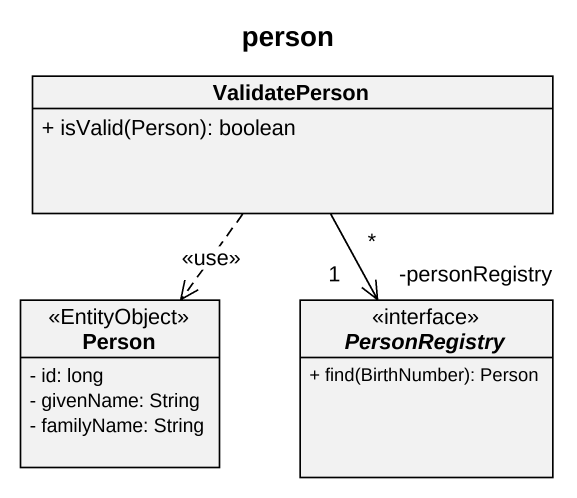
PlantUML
@startuml
title person
hide circle
hide empty members
skinparam classAttributeIconSize 0
class ValidatePerson {
  + isValid(Person): boolean
}
class "Person" as Person_ <<EntityObject>> {
  - id: long
  - givenName: String
  - familyName: String
}
interface PersonRegistry {
  + find(BirthNumber): Person
}
ValidatePerson ..> Person_ : <<use>>
ValidatePerson "*" --> "-personRegistry\n1" PersonRegistry
@enduml
